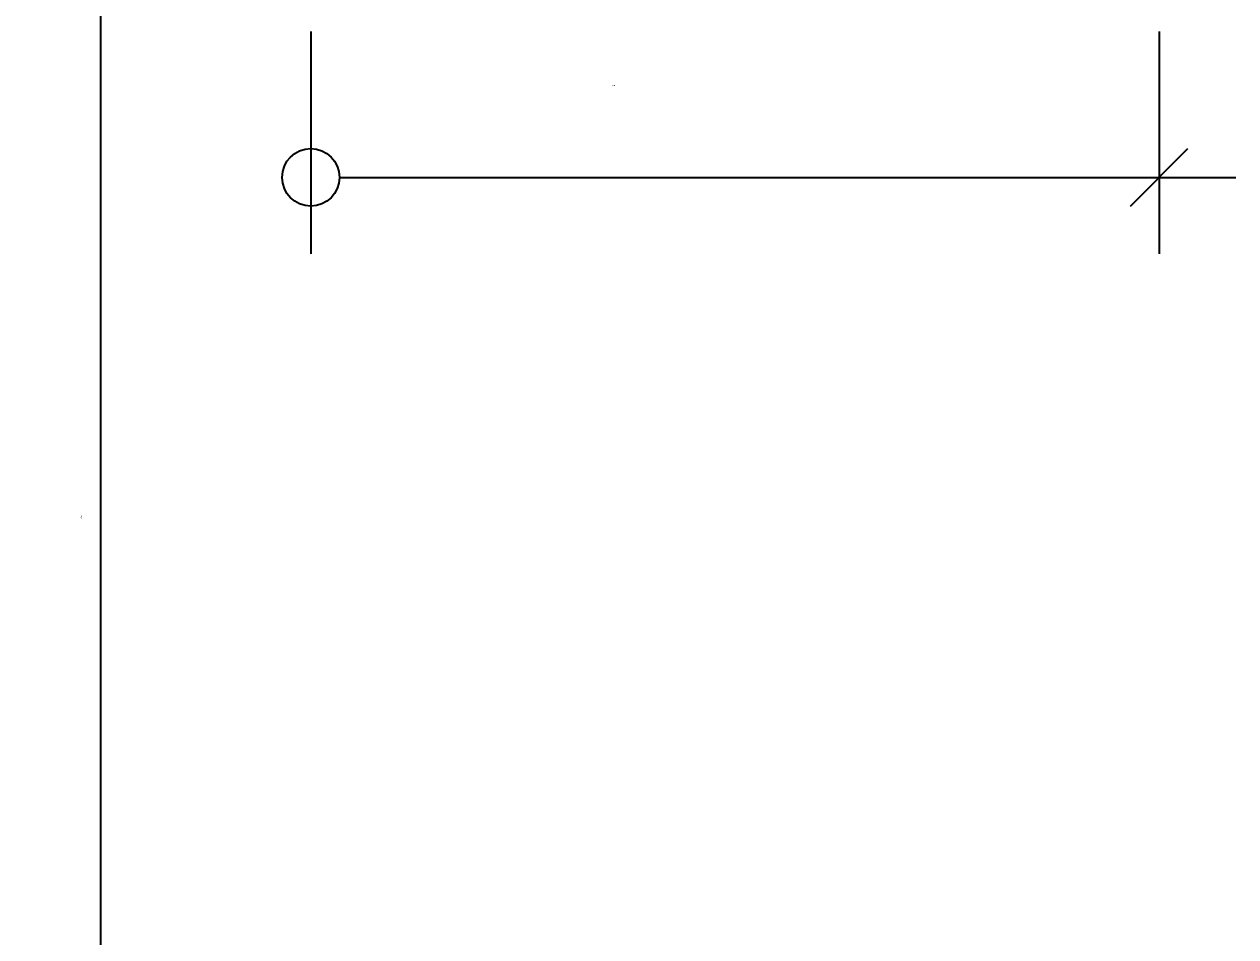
# Model space of a CAD drawing. Header units: millimetres. Extents: x -1379 to 1385823, y -4884429 to 548763.
# Drawn here: x 449101 to 452264, y -2304336 to -2301953 of the extents above; entities that cross this region are included whole.
import ezdxf

# ---------------------------------------------------------------- set-up
doc = ezdxf.new("R2010")
doc.units = ezdxf.units.MM
doc.layers.add('000 - D I M', color=7, linetype='Continuous')
doc.styles.add('Arial_2', font='arial.ttf', dxfattribs={"height": 3})
doc.dimstyles.new('DPA-DIM-3_0_C-C', dxfattribs={"dimscale": 304.8, "dimtxt": 306.07782, "dimasz": 0.492126, "dimexe": 0.656168, "dimexo": 0.0625, "dimgap": 0.164042, "dimtad": 1, "dimdec": 0, "dimzin": 0, "dimdsep": 46, "dimtxsty": 'Arial_2', "dimblk1": 'DOTBLANK', "dimblk2": 'DOTBLANK', "dimsah": 1, "dimcen": 0.09, "dimdle": 0.656168, "dimclrd": 7, "dimclre": 7, "dimclrt": 7, "dimadec": 8, "dimazin": 0, "dimtfac": 1, "dimtdec": 4, "dimtix": 1, "dimtmove": 0, "dimatfit": 3, "dimfxl": 1.312336, "dimfxlon": 1, "dimtvp": 1, "dimtolj": 1, "dimtzin": 0, "dimarcsym": 2})
doc.dimstyles.new('DPA-DIM-3_0_C-T', dxfattribs={"dimscale": 304.8, "dimtxt": 306.07782, "dimasz": 0.492126, "dimexe": 0.656168, "dimexo": 0.0625, "dimgap": 0.164042, "dimtad": 0, "dimjust": 2, "dimdec": 0, "dimzin": 0, "dimdsep": 46, "dimtxsty": 'Arial_2', "dimblk1": 'DOTBLANK', "dimblk2": 'OBLIQUE', "dimsah": 1, "dimcen": 0.09, "dimdle": 0.656168, "dimclrd": 7, "dimclre": 7, "dimclrt": 7, "dimadec": 8, "dimazin": 0, "dimtfac": 1, "dimtdec": 4, "dimtix": 1, "dimtmove": 2, "dimatfit": 3, "dimfxl": 1.312336, "dimfxlon": 1, "dimtvp": 1, "dimtolj": 1, "dimtzin": 0, "dimarcsym": 2})

# ---------------------------------------------------------------- blocks, each defined once
blk = doc.blocks.new('_DotBlank')
at = {"color": 7, "linetype": 'ByBlock', "lineweight": -2}
blk.add_line((-0.5, 0), (-1, 0), dxfattribs=at)
blk.add_circle((0, 0), 0.5, dxfattribs=at)
blk = doc.blocks.new('*D868')
at = {"layer": '000 - D I M', "color": 7, "lineweight": -2, "transparency": 16777216}
for p, q in [((449681.5, -2300692.7), (449100.6, -2300692.7)), ((449300.6, -2305637.7), (449300.6, -2300842.7)), ((449681.5, -2305787.7), (449100.6, -2305787.7))]:
    blk.add_line(p, q, dxfattribs=at)
at = {"layer": 'Defpoints', "color": 7, "transparency": 16777216}
for p in [(449300.6, -2300692.7), (449700.6, -2300692.7), (449700.6, -2305787.7)]:
    blk.add_point(p, dxfattribs=at)
at = {"layer": '000 - D I M', "color": 7, "lineweight": -2, "transparency": 16777216, "xscale": 150, "yscale": 150, "zscale": 150}
for p, rotation in [((449300.6, -2300692.7), 90), ((449300.6, -2305787.7), 270)]:
    blk.add_blockref('_DotBlank', p, dxfattribs=dict(at, rotation=rotation))
at = {"layer": '000 - D I M', "color": 7, "transparency": 16777216, "insert": (449249, -2303240.2), "char_height": 3, "width": 1107.531, "attachment_point": 5, "rotation": 90, "style": 'Arial_2'}
blk.add_mtext('\\A1;5095', dxfattribs=at)
blk = doc.blocks.new('*D843')
at = {"layer": 'Defpoints', "color": 7, "transparency": 16777216}
for p in [(449848.8, -2302211.4), (449848.8, -2302211.4), (449848.8, -2302352.8)]:
    blk.add_point(p, dxfattribs=at)
blk = doc.blocks.new('_None')
blk = doc.blocks.new('_Oblique')
at = {"color": 7, "linetype": 'ByBlock', "lineweight": -2}
blk.add_line((-0.5, -0.5), (0.5, 0.5), dxfattribs=at)
blk = doc.blocks.new('*D844')
at = {"layer": '000 - D I M', "color": 7, "lineweight": -2, "transparency": 16777216}
for p, q in [((449848.8, -2301971.8), (449848.8, -2302552.8)), ((452063.8, -2301971.8), (452063.8, -2302552.8)), ((449998.8, -2302352.8), (452263.8, -2302352.8))]:
    blk.add_line(p, q, dxfattribs=at)
at = {"layer": 'Defpoints', "color": 7, "transparency": 16777216}
for p in [(449848.8, -2301952.8), (452063.8, -2301952.8), (452063.8, -2302352.8)]:
    blk.add_point(p, dxfattribs=at)
at = {"layer": '000 - D I M', "color": 7, "lineweight": -2, "transparency": 16777216, "xscale": 150, "yscale": 150, "zscale": 150, "rotation": 180}
blk.add_blockref('_DotBlank', (449848.8, -2302352.8), dxfattribs=at)
at = {"layer": '000 - D I M', "color": 7, "lineweight": -2, "transparency": 16777216, "xscale": 150, "yscale": 150, "zscale": 150}
blk.add_blockref('_Oblique', (452063.8, -2302352.8), dxfattribs=at)
at = {"layer": '000 - D I M', "color": 7, "transparency": 16777216, "insert": (450635.1, -2302111.3), "char_height": 3, "width": 1107.531, "attachment_point": 1, "line_spacing_factor": 0.941778, "style": 'Arial_2'}
blk.add_mtext('\\A1;2215', dxfattribs=at)

msp = doc.modelspace()

# ---------------------------------------------------------------- dimensions: what is measured, and where the dimension line sits
at = {"layer": '000 - D I M', "color": 7}
dim = msp.add_linear_dim(base=(449300.6, -2300692.7), p1=(449700.6, -2305787.7), p2=(449700.6, -2300692.7), angle=90, dimstyle='DPA-DIM-3_0_C-C', override={"dimpost": '<>', "dimclrd": 7, "dimclre": 7, "dimclrt": 7, "dimfxl": 5095}, dxfattribs=at)
dim.commit()
dim.dimension.update_dxf_attribs({"geometry": '*D868', "text_midpoint": (449249, -2303240.2)})
dim = msp.add_linear_dim(base=(452063.8, -2302352.8), p1=(449848.8, -2301952.8), p2=(452063.8, -2301952.8), dimstyle='DPA-DIM-3_0_C-T', override={"dimpost": '<>', "dimclrd": 7, "dimclre": 7, "dimclrt": 7, "dimfxl": 2215.000002}, dxfattribs=at)
dim.commit()
dim.dimension.update_dxf_attribs({"geometry": '*D844', "text_midpoint": (451188.9, -2302113.3), "dimtype": 160})
dim = msp.add_linear_dim(base=(449848.8, -2302352.8), p1=(449848.8, -2302211.4), p2=(449848.8, -2302211.4), text=' ', dimstyle='DPA-DIM-3_0_C-T', override={"dimpost": '<>', "dimblk": 'None', "dimse1": 1, "dimse2": 1, "dimsd1": 1, "dimsd2": 1, "dimclrd": 7, "dimclre": 7, "dimclrt": 7, "dimfxl": 0}, dxfattribs=at)
dim.commit()
dim.dimension.update_dxf_attribs({"geometry": '*D843', "text_midpoint": (449848.8, -2302352.8)})

doc.saveas('drawing.dxf')
